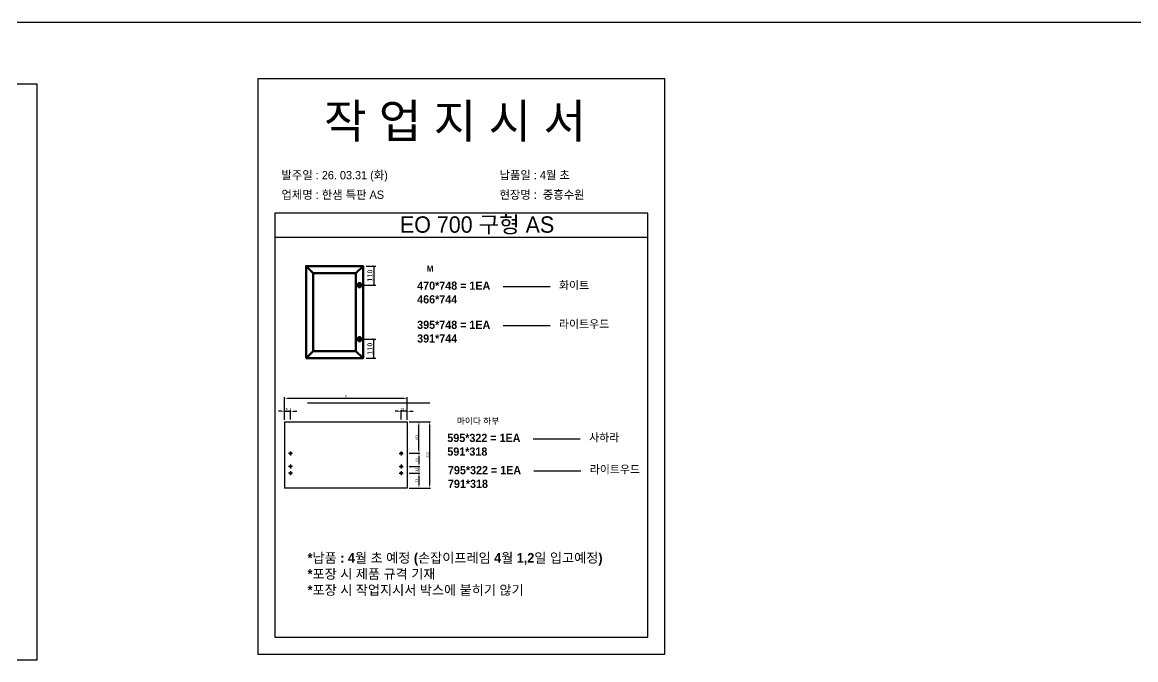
# Model space of a CAD drawing. Header units: millimetres. Extents: x -44117 to 256353, y -2095463 to 65325.
# Drawn here: x 118206 to 123623, y -831432 to -828330 of the extents above; entities that cross this region are included whole.
import ezdxf

# ---------------------------------------------------------------- set-up
doc = ezdxf.new("R2010")
doc.units = ezdxf.units.MM
doc.header["$LTSCALE"] = 10
doc.linetypes.add('CENTER', pattern=[50.8, 31.75, -6.35, 6.35, -6.35])
doc.layers.add('CENTER', color=4, linetype='CENTER')
doc.layers.add('Layer1', color=7, linetype='Continuous', lineweight=70)
doc.styles.add('MtX_Gulim', font='')
doc.styles.get('MtX_Gulim').set_extended_font_data('Gulim', bold=True)
doc.dimstyles.new('HS', dxfattribs={"dimscale": 5, "dimtxt": 2.4, "dimasz": 3, "dimexe": 1, "dimexo": 2, "dimgap": 0, "dimtad": 0, "dimdec": 4, "dimzin": 9, "dimdsep": 46, "dimtxsty": 'Standard', "dimcen": 0, "dimclrd": 4, "dimclre": 4, "dimclrt": 3, "dimadec": 0, "dimazin": 0, "dimtfac": 0.083333, "dimtdec": 4, "dimtmove": 0, "dimatfit": 3, "dimfxl": 0, "dimtvp": 0.833333, "dimtolj": 1, "dimarcsym": 0})
doc.dimstyles.new('ISO-25', dxfattribs={"dimtxt": 2.5, "dimasz": 2.5, "dimexe": 1, "dimexo": 1, "dimtad": 1, "dimtxsty": 'Standard', "dimblk": 'ARCHTICK', "dimcen": 2.5, "dimadec": 0, "dimazin": 0, "dimtfac": 1, "dimtmove": 0, "dimatfit": 3, "dimfxl": 0, "dimarcsym": 0})
doc.dimstyles.new('STANDARD$0', dxfattribs={"dimscale": 0, "dimtxt": 1, "dimasz": 0, "dimexe": 10, "dimexo": 10, "dimgap": 2, "dimtad": 1, "dimtih": 1, "dimtoh": 1, "dimdec": 0, "dimzin": 0, "dimdsep": 46, "dimtxsty": 'Standard', "dimcen": 0.09, "dimclrd": 255, "dimclre": 255, "dimclrt": 255, "dimadec": 0, "dimazin": 0, "dimtfac": 1, "dimtdec": 4, "dimtofl": 0, "dimtmove": 0, "dimatfit": 3, "dimfxl": 0, "dimtolj": 1, "dimtzin": 0, "dimarcsym": 0})

# ---------------------------------------------------------------- blocks, each defined once
blk = doc.blocks.new('_ArchTick')
at = {"color": 0, "linetype": 'ByBlock', "const_width": 0.15}
blk.add_lwpolyline([(-0.5, -0.5), (0.5, 0.5)], dxfattribs=at)
blk = doc.blocks.new('*D5483')
at = {"color": 0, "lineweight": -2}
for p, q in [((119879, -829516.2), (119925.7, -829516.2)), ((119915.7, -829516.2), (119915.7, -829609)), ((119861.3, -829609), (119925.7, -829609))]:
    blk.add_line(p, q, dxfattribs=at)
at = {"layer": 'Defpoints', "color": 0}
for p in [(119864, -829516.2), (119846.3, -829609), (119915.7, -829609)]:
    blk.add_point(p, dxfattribs=at)
at = {"color": 0, "lineweight": -2, "xscale": 10, "yscale": 10, "zscale": 10}
for p, rotation in [((119915.7, -829516.2), 90), ((119915.7, -829609), 270)]:
    blk.add_blockref('_ArchTick', p, dxfattribs=dict(at, rotation=rotation))
at = {"color": 0, "insert": (119897, -829562.6), "char_height": 25, "attachment_point": 5, "rotation": 90}
blk.add_mtext('110', dxfattribs=at)
blk = doc.blocks.new('*D5484')
at = {"color": 0, "lineweight": -2}
for p, q in [((119861.3, -829872.1), (119925.7, -829872.1)), ((119915.7, -829964.8), (119915.7, -829872.1)), ((119879, -829964.8), (119925.7, -829964.8))]:
    blk.add_line(p, q, dxfattribs=at)
at = {"layer": 'Defpoints', "color": 0}
for p in [(119846.3, -829872.1), (119915.7, -829872.1), (119864, -829964.8)]:
    blk.add_point(p, dxfattribs=at)
at = {"color": 0, "lineweight": -2, "xscale": 10, "yscale": 10, "zscale": 10}
for p, rotation in [((119915.7, -829872.1), 90), ((119915.7, -829964.8), 270)]:
    blk.add_blockref('_ArchTick', p, dxfattribs=dict(at, rotation=rotation))
at = {"color": 0, "insert": (119897, -829918.4), "char_height": 25, "attachment_point": 5, "rotation": 90}
blk.add_mtext('110', dxfattribs=at)
blk = doc.blocks.new('*D5485')
at = {"color": 4, "lineweight": -2}
for p, q in [((120088.4, -830274.7), (120192.6, -830274.7)), ((120187.6, -830289.7), (120187.6, -830581.7)), ((120088.4, -830596.7), (120192.6, -830596.7))]:
    blk.add_line(p, q, dxfattribs=at)
at = {"color": 4}
for points in [[(120190.1, -830289.7), (120185.1, -830289.7), (120187.6, -830274.7)], [(120185.1, -830581.7), (120190.1, -830581.7), (120187.6, -830596.7)]]:
    blk.add_solid(points, dxfattribs=at)
at = {"layer": 'Defpoints', "color": 0}
for p in [(120078.4, -830274.7), (120078.4, -830596.7), (120187.6, -830596.7)]:
    blk.add_point(p, dxfattribs=at)
at = {"color": 3, "insert": (120177.6, -830435.7), "char_height": 12, "attachment_point": 5, "rotation": 90}
blk.add_mtext('\\A1;322', dxfattribs=at)
blk = doc.blocks.new('*D5486')
at = {"color": 4, "lineweight": -2}
for p, q in [((120088.4, -830427.7), (120140.9, -830427.7)), ((120135.9, -830442.7), (120135.9, -830476.7)), ((120088.4, -830491.7), (120140.9, -830491.7))]:
    blk.add_line(p, q, dxfattribs=at)
at = {"color": 4}
for points in [[(120138.4, -830442.7), (120133.4, -830442.7), (120135.9, -830427.7)], [(120133.4, -830476.7), (120138.4, -830476.7), (120135.9, -830491.7)]]:
    blk.add_solid(points, dxfattribs=at)
at = {"layer": 'Defpoints', "color": 0}
for p in [(120078.4, -830427.7), (120078.4, -830491.7), (120135.9, -830491.7)]:
    blk.add_point(p, dxfattribs=at)
at = {"color": 3, "insert": (120125.9, -830459.7), "char_height": 12, "attachment_point": 5, "rotation": 90}
blk.add_mtext('\\A1;64', dxfattribs=at)
blk = doc.blocks.new('*D5487')
at = {"color": 4, "lineweight": -2}
for p, q in [((120088.4, -830491.7), (120140.9, -830491.7)), ((120088.4, -830523.7), (120140.9, -830523.7)), ((120135.9, -830508.7), (120135.9, -830506.7))]:
    blk.add_line(p, q, dxfattribs=at)
at = {"color": 4}
for points in [[(120138.4, -830506.7), (120133.4, -830506.7), (120135.9, -830491.7)], [(120133.4, -830508.7), (120138.4, -830508.7), (120135.9, -830523.7)]]:
    blk.add_solid(points, dxfattribs=at)
at = {"layer": 'Defpoints', "color": 0}
for p in [(120078.4, -830491.7), (120078.4, -830523.7), (120135.9, -830491.7)]:
    blk.add_point(p, dxfattribs=at)
at = {"color": 3, "insert": (120125.9, -830507.7), "char_height": 12, "attachment_point": 5, "rotation": 90}
blk.add_mtext('\\A1;32', dxfattribs=at)
blk = doc.blocks.new('*D5488')
at = {"color": 4, "lineweight": -2}
for p, q in [((120088.4, -830523.7), (120140.8, -830523.7)), ((120135.8, -830538.7), (120135.8, -830581.7)), ((120088.4, -830596.7), (120140.8, -830596.7))]:
    blk.add_line(p, q, dxfattribs=at)
at = {"color": 4}
for points in [[(120138.3, -830538.7), (120133.3, -830538.7), (120135.8, -830523.7)], [(120133.3, -830581.7), (120138.3, -830581.7), (120135.8, -830596.7)]]:
    blk.add_solid(points, dxfattribs=at)
at = {"layer": 'Defpoints', "color": 0}
for p in [(120078.4, -830523.7), (120078.4, -830596.7), (120135.8, -830596.7)]:
    blk.add_point(p, dxfattribs=at)
at = {"color": 3, "insert": (120125.8, -830560.2), "char_height": 12, "attachment_point": 5, "rotation": 90}
blk.add_mtext('\\A1;73', dxfattribs=at)
blk = doc.blocks.new('*D5489')
at = {"color": 4, "lineweight": -2}
for p, q in [((120088.4, -830274.7), (120140.9, -830274.7)), ((120135.9, -830412.7), (120135.9, -830289.7)), ((120088.4, -830427.7), (120140.9, -830427.7))]:
    blk.add_line(p, q, dxfattribs=at)
at = {"color": 4}
for points in [[(120138.4, -830289.7), (120133.4, -830289.7), (120135.9, -830274.7)], [(120133.4, -830412.7), (120138.4, -830412.7), (120135.9, -830427.7)]]:
    blk.add_solid(points, dxfattribs=at)
at = {"layer": 'Defpoints', "color": 0}
for p in [(120078.4, -830274.7), (120135.9, -830274.7), (120078.4, -830427.7)]:
    blk.add_point(p, dxfattribs=at)
at = {"color": 3, "insert": (120125.9, -830351.2), "char_height": 12, "attachment_point": 5, "rotation": 90}
blk.add_mtext('\\A1;153', dxfattribs=at)
blk = doc.blocks.new('GG-2')
blk.add_circle((0, 0), 5)
at = {"layer": 'CENTER'}
for p, q in [((0, 9.7), (0, -9.8)), ((-9.8, 0), (9.7, 0))]:
    blk.add_line(p, q, dxfattribs=at)
blk = doc.blocks.new('*D5490')
at = {"color": 4, "lineweight": -2}
for p, q in [((120034.9, -830222.9), (120019.9, -830222.9)), ((120049.9, -830263.7), (120049.9, -830217.9)), ((120078.4, -830222.9), (120049.9, -830222.9)), ((120078.4, -830264.7), (120078.4, -830217.9)), ((120093.4, -830222.9), (120108.4, -830222.9))]:
    blk.add_line(p, q, dxfattribs=at)
at = {"color": 4}
for points in [[(120034.9, -830225.4), (120034.9, -830220.4), (120049.9, -830222.9)], [(120093.4, -830220.4), (120093.4, -830225.4), (120078.4, -830222.9)]]:
    blk.add_solid(points, dxfattribs=at)
at = {"layer": 'Defpoints', "color": 0}
for p in [(120049.9, -830222.9), (120049.9, -830273.7), (120078.4, -830274.7)]:
    blk.add_point(p, dxfattribs=at)
at = {"color": 3, "insert": (120064.2, -830212.9), "char_height": 12, "attachment_point": 5}
blk.add_mtext('\\A1;28.5', dxfattribs=at)
blk = doc.blocks.new('*D5491')
at = {"color": 4, "lineweight": -2}
for p, q in [((119467.4, -830222.9), (119452.4, -830222.9)), ((119482.4, -830264.7), (119482.4, -830217.9)), ((119482.4, -830222.9), (119510.9, -830222.9)), ((119510.9, -830263.7), (119510.9, -830217.9)), ((119525.9, -830222.9), (119540.9, -830222.9))]:
    blk.add_line(p, q, dxfattribs=at)
at = {"color": 4}
for points in [[(119467.4, -830225.4), (119467.4, -830220.4), (119482.4, -830222.9)], [(119525.9, -830220.4), (119525.9, -830225.4), (119510.9, -830222.9)]]:
    blk.add_solid(points, dxfattribs=at)
at = {"layer": 'Defpoints', "color": 0}
for p in [(119510.9, -830222.9), (119482.4, -830274.7), (119510.9, -830273.7)]:
    blk.add_point(p, dxfattribs=at)
at = {"color": 3, "insert": (119496.7, -830212.9), "char_height": 12, "attachment_point": 5}
blk.add_mtext('\\A1;28.5', dxfattribs=at)
blk = doc.blocks.new('*D5492')
at = {"color": 4, "lineweight": -2}
for p, q in [((119482.4, -830262.7), (119482.4, -830154.9)), ((119497.4, -830159.9), (120063.4, -830159.9)), ((120078.4, -830263.7), (120078.4, -830154.9))]:
    blk.add_line(p, q, dxfattribs=at)
at = {"color": 4}
for points in [[(119497.4, -830157.4), (119497.4, -830162.4), (119482.4, -830159.9)], [(120063.4, -830162.4), (120063.4, -830157.4), (120078.4, -830159.9)]]:
    blk.add_solid(points, dxfattribs=at)
at = {"layer": 'Defpoints', "color": 0}
for p in [(120078.4, -830159.9), (119482.4, -830272.7), (120078.4, -830273.7)]:
    blk.add_point(p, dxfattribs=at)
at = {"color": 3, "insert": (119780.4, -830149.9), "char_height": 12, "attachment_point": 5}
blk.add_mtext('\\A1;X', dxfattribs=at)

msp = doc.modelspace()

# ---------------------------------------------------------------- linework, layer by layer
at = {"color": 1}
msp.add_line((104260.77588, -828329.70311), (196529.92274, -828329.70311), dxfattribs=at)
msp.add_line((104260.77588, -828329.70311), (196529.92274, -828329.70311), dxfattribs=at)
for p, q in [((121249.78011, -829259.12732), (119434.27972, -829259.12732)), ((121249.78011, -829377.01695), (119434.27972, -829377.01695)), ((120773.94328, -829617.73514), (120544.9513, -829617.73514)), ((120773.94328, -829806.52242), (120544.9513, -829806.52242)), ((119593.16177, -830182.20454), (120189.16177, -830182.20454)), ((119482.40277, -830274.7186), (120078.40277, -830274.7186)), ((119482.40277, -830274.7186), (119482.40277, -830596.7186)), ((120078.40277, -830274.7186), (120078.40277, -830596.7186)), ((120920.54428, -830358.83865), (120691.5523, -830358.83865)), ((120923.69073, -830513.88895), (120694.69876, -830513.88895)), ((120078.40277, -830596.7186), (119482.40277, -830596.7186))]:
    msp.add_line(p, q)
for points in [[(116298.10355, -831432.26318), (118278.64943, -831432.26318), (118278.64943, -828631.20543), (116298.10355, -828631.20543)], [(119351.75697, -831405.6975), (121332.30285, -831405.6975), (121332.30285, -828604.63975), (119351.75697, -828604.63975)]]:
    msp.add_lwpolyline(points, close=True)
msp.add_lwpolyline([(119434.27972, -829259.12732), (119434.27972, -831323.17475), (121249.78011, -831323.17475), (121249.78011, -829259.12732)])
at = {"layer": 'Layer1'}
for p, q in [((119621.56683, -829550.84062), (119586.93019, -829516.20399)), ((119829.38664, -829550.84062), (119864.02327, -829516.20399)), ((119846.33402, -829594.56883), (119846.33402, -829623.36304)), ((119846.33402, -829886.45183), (119846.33402, -829857.65762)), ((119586.93019, -829964.81667), (119621.56683, -829930.18003)), ((119864.02327, -829964.81667), (119829.38664, -829930.18003)), ((119829.38664, -829930.18003), (119864.02327, -829964.81667))]:
    msp.add_line(p, q, dxfattribs=at)
for points in [[(119586.93019, -829964.81667), (119864.02327, -829964.81667), (119864.02327, -829516.20399), (119586.93019, -829516.20399)], [(119621.56683, -829930.18003), (119829.38664, -829930.18003), (119829.38664, -829550.84062), (119621.56683, -829550.84062)], [(119860.73113, -829608.96593), (119831.93691, -829608.96593)], [(119860.73113, -829872.05472), (119831.93691, -829872.05472)]]:
    msp.add_lwpolyline(points, close=True, dxfattribs=at)
for centre in [(119846.33402, -829608.96593), (119846.33402, -829872.05472)]:
    msp.add_circle(centre, 9.59807, dxfattribs=at)

# ---------------------------------------------------------------- block references
at = {"xscale": -1}
for p in [(119510.90277, -830427.7186, 0), (119510.90277, -830427.7186), (119510.90277, -830491.7186, 0), (119510.90277, -830491.7186), (119510.90277, -830523.7186, 0), (119510.90277, -830523.7186)]:
    msp.add_blockref('GG-2', p, dxfattribs=at)
for p in [(120049.90277, -830427.7186, 0), (120049.90277, -830427.7186), (120049.90277, -830491.7186, 0), (120049.90277, -830491.7186), (120049.90277, -830523.7186, 0), (120049.90277, -830523.7186)]:
    msp.add_blockref('GG-2', p)

# ---------------------------------------------------------------- texts
at = {"linetype": 'Continuous', "style": 'MtX_Gulim'}
for s, height, p in [('M', 30.31593, (120173.46343, -829544.15976)), ('마이다 하부', 30.315933, (120320.06443, -830285.26327))]:
    msp.add_text(s, height=height, dxfattribs=at).set_placement(p)
at = {"attachment_point": 1}
for s, width, gutter_width, heights, insert, char_height in [('{\\fGulim|b0|i0|c129|p50;작 업 지 시 서}', 3898.9872873, 14.7362, [-183.72574], (119673.36769, -828727.43656), 165.0454901), ('\\pt11;{\\fGulim|b0|i0|c129|p50;발주일 : 26. 03.31 (화)}', 3898.9872873, 14.7362, [40.67678], (119466.81402, -829053.66125), 40.4361451), ('{\\fGulim|b0|i0|c129|p50;납품일 : 4월 초}', 3898.9872873, 14.7362, [41.36774], (120527.79478, -829053.66125), 40.4361451), ('{\\fGulim|b0|i0|c129|p50;업체명 : 한샘 특판 AS}', 3898.9872873, 14.7362, [42.57324], (119466.81402, -829148.74653), 40.4361451), ('{\\fGulim|b0|i0|c129|p50;현장명 :  중흥수원}', 3898.9872873, 14.7362, [45.12049], (120527.79478, -829148.74653), 40.4361451), ('{\\fGulim|b0|i0|c129|p50;EO 700 구형 AS}', 1882.7812357, 7.11596, [-88.93153], (120043.35049, -829274.32034), 79.6987856), ('{\\f굴림|b1|i0|c129|p50;470*748 = 1EA\\P\\C1;466*744}', 12072.7918459, 155.2668, [-107.68333], (120127.26621, -829591.64036), 39.9257485), ('{\\f굴림|b1|i0|c129|p50;화이트}', 11769.5052121, 151.36626, [-43.2475], (120817.32949, -829590.29517), 38.9227538), ('{\\f굴림|b1|i0|c129|p50;395*748 = 1EA\\P\\C1;391*744}', 12072.7918459, 155.2668, [-107.68333], (120127.26621, -829782.17567), 39.9257485), ('{\\f굴림|b1|i0|c129|p50;라이트우드}', 11769.5052121, 151.36626, [-43.2475], (120817.32949, -829779.08245), 38.9227538), ('{\\f굴림|b1|i0|c129|p50;595*322 = 1EA\\P\\C1;591*318}', 12072.7918459, 155.2668, [-107.68333], (120273.86721, -830332.74387), 39.9257485), ('{\\f굴림|b1|i0|c129|p50;사하라}', 11769.5052121, 151.36626, [-43.2475], (120963.93049, -830331.39869), 38.9227538), ('{\\f굴림|b1|i0|c129|p50;795*322 = 1EA\\P\\C1;791*318}', 12072.7918459, 155.2668, [-107.68333], (120277.01367, -830489.54219), 39.9257485), ('{\\f굴림|b1|i0|c129|p50;라이트우드}', 11769.5052121, 151.36626, [-43.2475], (120967.07694, -830486.44898), 38.9227538), ('{\\f굴림|b1|i0|c129|p50;*납품 : 4월 초 예정 (손잡이프레임 4월 1,2일 입고예정) \\P*포장 시 제품 규격 기재\\P*포장 시 작업지시서 박스에 붙히기 않기}', 14186.6586776, 182.453, [-216.21301], (119594.10532, -830912.9373), 46.9164857)]:
    msp.add_mtext_dynamic_manual_height_columns(s, width=width, gutter_width=gutter_width, heights=heights, dxfattribs=dict(at, insert=insert, char_height=char_height))

# ---------------------------------------------------------------- dimensions: what is measured, and where the dimension line sits
for base, p1, p2, angle, picture, middle in [((119915.72037, -829608.96593), (119864.02327, -829516.20399), (119846.33402, -829608.96593), 90, '*D5483', (119896.97037, -829562.58496)), ((119915.72037, -829872.05472), (119864.02327, -829964.81667), (119846.33402, -829872.05472), 270, '*D5484', (119896.97037, -829918.43569))]:
    dim = msp.add_linear_dim(base=base, p1=p1, p2=p2, angle=angle, text='110', dimstyle='ISO-25', override={"dimscale": 10, "dimasz": 1, "dimexo": 1.5, "dimtxsty": 'Standard'})
    dim.commit()
    dim.dimension.update_dxf_attribs({"geometry": picture, "text_midpoint": middle})
dim = msp.add_linear_dim(base=(120078.40277, -830159.93785), p1=(119482.40277, -830272.7186), p2=(120078.40277, -830273.7186), text='X', dimstyle='STANDARD$0', override={"dimscale": 5, "dimtxt": 2.4, "dimasz": 3, "dimexe": 1, "dimexo": 2, "dimgap": 0, "dimtad": 0, "dimtih": 0, "dimtoh": 0, "dimdec": 4, "dimzin": 9, "dimsah": 1, "dimcen": 0, "dimclrd": 4, "dimclre": 4, "dimclrt": 3, "dimtfac": 0.083333, "dimtofl": 1, "dimtmove": 1, "dimtvp": 0.833333, "dimtzin": 8})
dim.commit()
dim.dimension.update_dxf_attribs({"geometry": '*D5492', "text_midpoint": (119780.40277, -830149.93785)})
dim = msp.add_linear_dim(base=(119510.90277, -830222.90949), p1=(119482.40277, -830274.7186), p2=(119510.90277, -830273.7186), dimstyle='STANDARD$0', override={"dimscale": 5, "dimtxt": 2.4, "dimasz": 3, "dimexe": 1, "dimexo": 2, "dimgap": 0, "dimtad": 0, "dimtih": 0, "dimtoh": 0, "dimdec": 4, "dimzin": 9, "dimsah": 1, "dimcen": 0, "dimclrd": 4, "dimclre": 4, "dimclrt": 3, "dimtfac": 0.083333, "dimtofl": 1, "dimtmove": 1, "dimtvp": 0.833333, "dimtzin": 8})
dim.commit()
dim.dimension.update_dxf_attribs({"geometry": '*D5491', "text_midpoint": (119496.65277, -830222.90949), "dimtype": 160})
dim = msp.add_linear_dim(base=(120049.90277, -830222.90949), p1=(120078.40277, -830274.7186), p2=(120049.90277, -830273.7186), angle=180, dimstyle='STANDARD$0', override={"dimscale": 5, "dimtxt": 2.4, "dimasz": 3, "dimexe": 1, "dimexo": 2, "dimgap": 0, "dimtad": 0, "dimtih": 0, "dimtoh": 0, "dimdec": 4, "dimzin": 9, "dimsah": 1, "dimcen": 0, "dimclrd": 4, "dimclre": 4, "dimclrt": 3, "dimtfac": 0.083333, "dimtofl": 1, "dimtmove": 1, "dimtvp": 0.833333, "dimtzin": 8})
dim.commit()
dim.dimension.update_dxf_attribs({"geometry": '*D5490', "text_midpoint": (120064.15277, -830222.90949), "dimtype": 160})
dim = msp.add_linear_dim(base=(120187.6338, -830596.7186), p1=(120078.40277, -830274.7186), p2=(120078.40277, -830596.7186), angle=90, dimstyle='HS')
dim.commit()
dim.dimension.update_dxf_attribs({"geometry": '*D5485', "text_midpoint": (120187.6338, -830435.7186), "dimtype": 160})
for base, p1, p2, picture, middle in [((120135.93639, -830274.7186), (120078.40277, -830427.7186), (120078.40277, -830274.7186), '*D5489', (120125.93639, -830351.2186)), ((120135.93639, -830491.7186), (120078.40277, -830427.7186), (120078.40277, -830491.7186), '*D5486', (120125.93639, -830459.7186)), ((120135.93639, -830491.7186), (120078.40277, -830523.7186), (120078.40277, -830491.7186), '*D5487', (120125.93639, -830507.7186)), ((120135.76136, -830596.7186), (120078.40277, -830523.7186), (120078.40277, -830596.7186), '*D5488', (120125.76136, -830560.2186))]:
    dim = msp.add_linear_dim(base=base, p1=p1, p2=p2, angle=90, dimstyle='HS')
    dim.commit()
    dim.dimension.update_dxf_attribs({"geometry": picture, "text_midpoint": middle})

doc.saveas('drawing.dxf')
